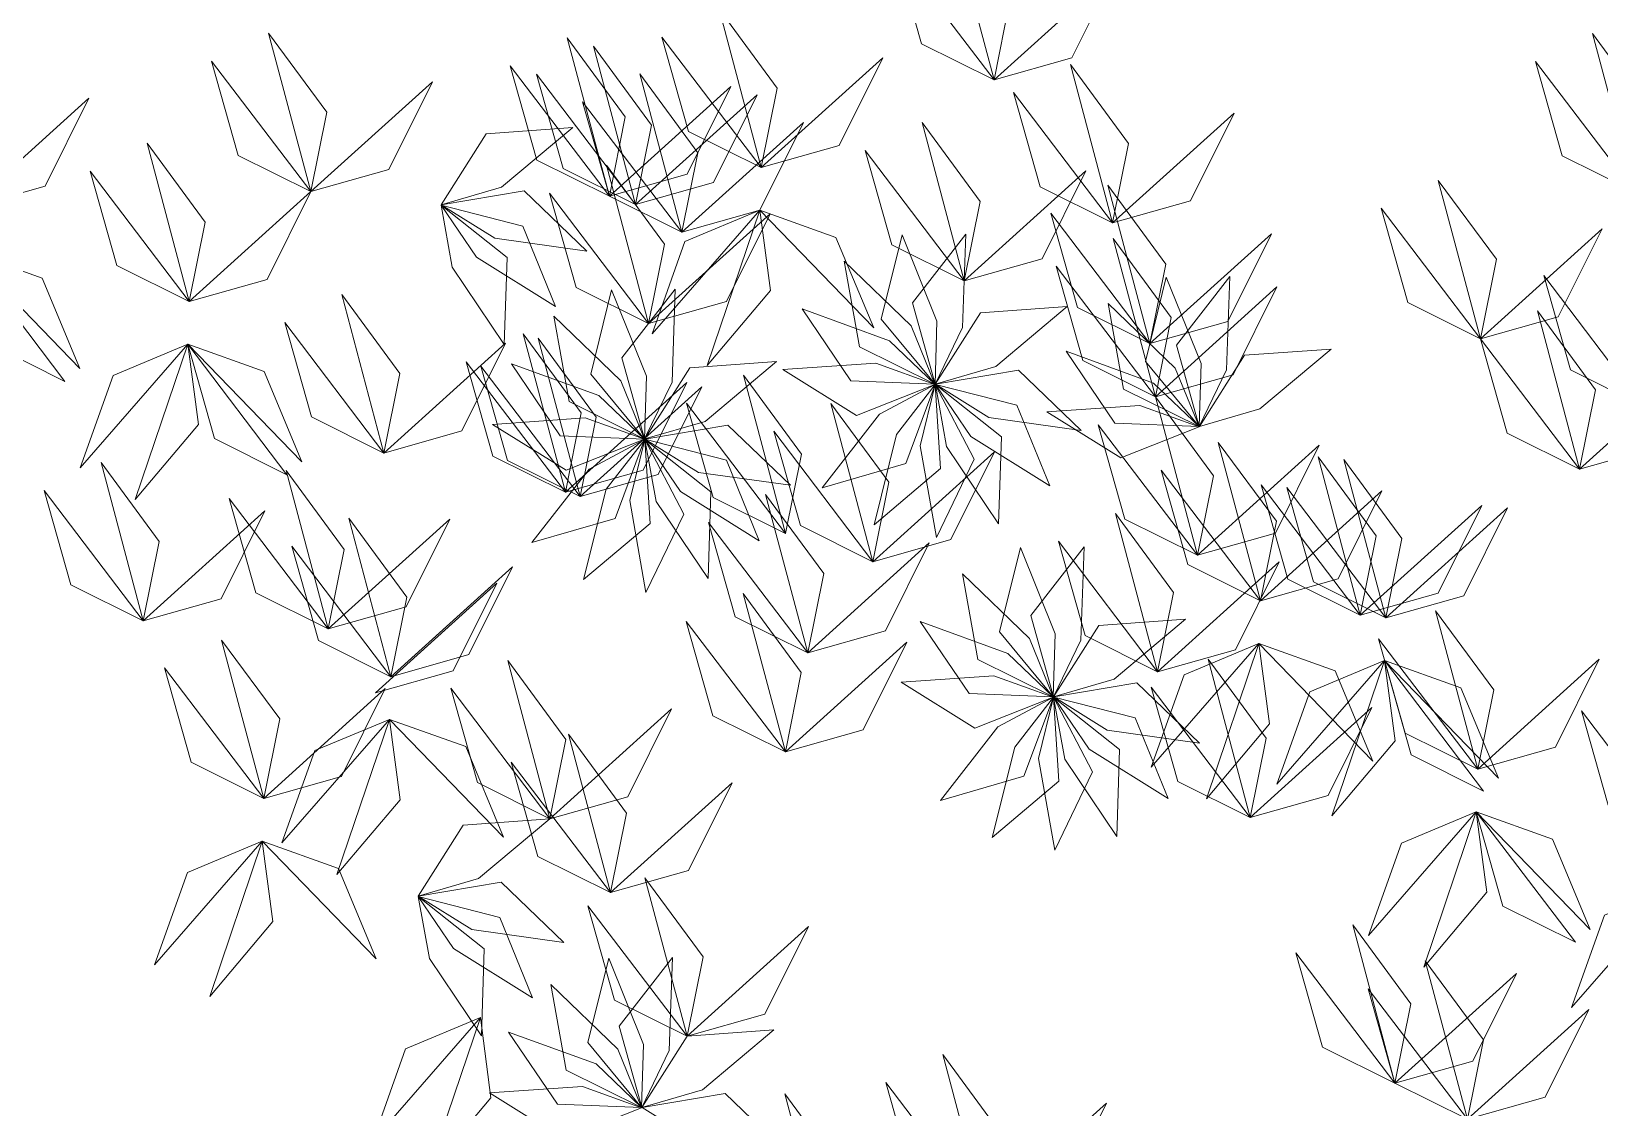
# Model space of a CAD drawing. Header units: inches. Extents: x 4350 to 28384, y -6772 to 993.
# Drawn here: x 24091 to 24148.5, y -892.3 to -852.9 of the extents above; entities that cross this region are included whole.
import ezdxf

# ---------------------------------------------------------------- set-up
doc = ezdxf.new("R2010")
doc.units = ezdxf.units.IN
doc.header["$MEASUREMENT"] = 0
doc.layers.add('ARREDAMENTO', color=2, linetype='Continuous', lineweight=18)

# ---------------------------------------------------------------- blocks, each defined once
blk = doc.blocks.new('chioma jacaranda')
at = {"layer": 'ARREDAMENTO', "lineweight": 0}
for points in [[(14596.849, -3388.987), (14597.434, -3386.081), (14595.306, -3383.191), (14596.849, -3388.987)], [(14596.849, -3388.987), (14594.195, -3387.666), (14593.218, -3384.213), (14596.849, -3388.987)], [(14596.849, -3388.987), (14599.701, -3388.18), (14601.301, -3384.968), (14596.849, -3388.987)], [(14588.321, -3392.197), (14588.906, -3389.29), (14586.779, -3386.4), (14588.321, -3392.197)], [(14571.829, -3393.081), (14572.414, -3390.175), (14570.287, -3387.285), (14571.829, -3393.081)], [(14582.763, -3393.249), (14583.348, -3390.343), (14581.22, -3387.453), (14582.763, -3393.249)], [(14583.723, -3393.556), (14584.308, -3390.65), (14582.181, -3387.76), (14583.723, -3393.556)], [(14588.321, -3392.197), (14585.667, -3390.875), (14584.691, -3387.422), (14588.321, -3392.197)], [(14620.31, -3393.09), (14620.895, -3390.184), (14618.767, -3387.294), (14620.31, -3393.09)], [(14571.829, -3393.081), (14569.175, -3391.76), (14568.198, -3388.307), (14571.829, -3393.081)], [(14588.321, -3392.197), (14591.174, -3391.39), (14592.773, -3388.177), (14588.321, -3392.197)], [(14620.31, -3393.09), (14617.656, -3391.769), (14616.679, -3388.316), (14620.31, -3393.09)], [(14582.763, -3393.249), (14580.109, -3391.928), (14579.132, -3388.475), (14582.763, -3393.249)], [(14583.723, -3393.556), (14581.07, -3392.235), (14580.093, -3388.782), (14583.723, -3393.556)], [(14585.416, -3394.57), (14586.001, -3391.664), (14583.874, -3388.774), (14585.416, -3394.57)], [(14601.19, -3394.225), (14601.775, -3391.318), (14599.647, -3388.428), (14601.19, -3394.225)], [(14571.829, -3393.081), (14574.682, -3392.274), (14576.281, -3389.062), (14571.829, -3393.081)], [(14582.763, -3393.249), (14585.615, -3392.442), (14587.215, -3389.23), (14582.763, -3393.249)], [(14601.19, -3394.225), (14598.536, -3392.903), (14597.559, -3389.45), (14601.19, -3394.225)], [(14559.25, -3393.684), (14562.102, -3392.877), (14563.702, -3389.665), (14559.25, -3393.684)], [(14585.416, -3394.57), (14582.763, -3393.249), (14581.786, -3389.796), (14585.416, -3394.57)], [(14583.723, -3393.556), (14586.576, -3392.749), (14588.175, -3389.537), (14583.723, -3393.556)], [(14585.416, -3394.57), (14588.269, -3393.764), (14589.869, -3390.551), (14585.416, -3394.57)], [(14595.755, -3396.345), (14596.34, -3393.438), (14594.213, -3390.548), (14595.755, -3396.345)], [(14601.19, -3394.225), (14604.042, -3393.418), (14605.642, -3390.205), (14601.19, -3394.225)], [(14581.426, -3390.729), (14578.815, -3392.92), (14576.6, -3393.563), (14578.252, -3390.959), (14581.426, -3390.729)], [(14567.377, -3397.1), (14567.962, -3394.194), (14565.834, -3391.304), (14567.377, -3397.1)], [(14595.755, -3396.345), (14593.102, -3395.023), (14592.125, -3391.57), (14595.755, -3396.345)], [(14567.377, -3397.1), (14564.723, -3395.779), (14563.746, -3392.326), (14567.377, -3397.1)], [(14584.202, -3397.907), (14584.787, -3395.001), (14582.66, -3392.111), (14584.202, -3397.907)], [(14595.755, -3396.345), (14598.608, -3395.538), (14600.208, -3392.325), (14595.755, -3396.345)], [(14602.556, -3398.645), (14603.141, -3395.739), (14601.013, -3392.849), (14602.556, -3398.645)], [(14614.662, -3398.465), (14615.246, -3395.558), (14613.119, -3392.669), (14614.662, -3398.465)], [(14567.377, -3397.1), (14570.229, -3396.293), (14571.829, -3393.081), (14567.377, -3397.1)], [(14581.94, -3395.259), (14578.564, -3394.785), (14576.604, -3393.569), (14579.645, -3393.055), (14581.94, -3395.259)], [(14584.202, -3397.907), (14581.548, -3396.586), (14580.571, -3393.133), (14584.202, -3397.907)], [(14578.916, -3398.672), (14577.011, -3395.847), (14576.602, -3393.576), (14579.02, -3395.492), (14578.916, -3398.672)], [(14580.791, -3397.287), (14577.9, -3395.481), (14576.604, -3393.573), (14579.591, -3394.34), (14580.791, -3397.287)], [(14584.202, -3397.907), (14587.055, -3397.101), (14588.654, -3393.888), (14584.202, -3397.907)], [(14588.269, -3393.764), (14585.533, -3394.904), (14584.328, -3398.285), (14588.269, -3393.764)], [(14588.269, -3393.764), (14588.659, -3396.702), (14586.343, -3399.444), (14588.269, -3393.764)], [(14588.269, -3393.764), (14591.061, -3394.759), (14592.443, -3398.071), (14588.269, -3393.764)], [(14602.556, -3398.645), (14599.902, -3397.324), (14598.925, -3393.871), (14602.556, -3398.645)], [(14614.662, -3398.465), (14612.008, -3397.144), (14611.031, -3393.691), (14614.662, -3398.465)], [(14595.815, -3394.641), (14595.696, -3398.048), (14594.692, -3400.124), (14593.862, -3397.154), (14595.815, -3394.641)], [(14602.556, -3398.645), (14605.408, -3397.838), (14607.008, -3394.626), (14602.556, -3398.645)], [(14614.662, -3398.465), (14617.514, -3397.658), (14619.114, -3394.446), (14614.662, -3398.465)], [(14593.484, -3394.66), (14594.761, -3397.821), (14594.689, -3400.126), (14592.722, -3397.75), (14593.484, -3394.66)], [(14602.757, -3400.589), (14603.342, -3397.682), (14601.214, -3394.792), (14602.757, -3400.589)], [(14562.828, -3400.025), (14560.174, -3398.704), (14559.197, -3395.251), (14562.828, -3400.025)], [(14559.197, -3395.251), (14561.99, -3396.246), (14563.371, -3399.558), (14559.197, -3395.251)], [(14591.363, -3395.626), (14593.815, -3397.993), (14594.686, -3400.129), (14591.923, -3398.758), (14591.363, -3395.626)], [(14602.757, -3400.589), (14600.103, -3399.267), (14599.126, -3395.814), (14602.757, -3400.589)], [(14603.156, -3396.211), (14604.433, -3399.371), (14604.36, -3401.677), (14602.394, -3399.3), (14603.156, -3396.211)], [(14605.487, -3396.192), (14605.368, -3399.598), (14604.364, -3401.675), (14603.534, -3398.704), (14605.487, -3396.192)], [(14620.61, -3400.93), (14617.956, -3399.609), (14616.979, -3396.156), (14620.61, -3400.93)], [(14574.507, -3402.648), (14575.091, -3399.742), (14572.964, -3396.852), (14574.507, -3402.648)], [(14582.848, -3396.67), (14584.125, -3399.83), (14584.052, -3402.136), (14582.086, -3399.76), (14582.848, -3396.67)], [(14585.179, -3396.651), (14585.059, -3400.058), (14584.055, -3402.134), (14583.226, -3399.163), (14585.179, -3396.651)], [(14602.757, -3400.589), (14605.609, -3399.782), (14607.209, -3396.569), (14602.757, -3400.589)], [(14589.818, -3397.37), (14593.021, -3398.536), (14594.685, -3400.133), (14591.604, -3400.004), (14589.818, -3397.37)], [(14599.525, -3397.291), (14596.914, -3399.482), (14594.699, -3400.126), (14596.352, -3397.521), (14599.525, -3397.291)], [(14601.035, -3397.176), (14603.487, -3399.544), (14604.358, -3401.68), (14601.595, -3400.308), (14601.035, -3397.176)], [(14618.292, -3403.239), (14618.877, -3400.333), (14616.75, -3397.443), (14618.292, -3403.239)], [(14574.507, -3402.648), (14571.853, -3401.327), (14570.876, -3397.874), (14574.507, -3402.648)], [(14580.727, -3397.635), (14583.178, -3400.003), (14584.05, -3402.139), (14581.287, -3400.768), (14580.727, -3397.635)], [(14567.325, -3398.667), (14564.588, -3399.808), (14563.383, -3403.188), (14567.325, -3398.667)], [(14567.325, -3398.667), (14567.714, -3401.606), (14565.399, -3404.347), (14567.325, -3398.667)], [(14570.955, -3403.441), (14568.302, -3402.12), (14567.325, -3398.667), (14570.955, -3403.441)], [(14567.325, -3398.667), (14570.117, -3399.662), (14571.498, -3402.974), (14567.325, -3398.667)], [(14574.507, -3402.648), (14577.359, -3401.842), (14578.959, -3398.629), (14574.507, -3402.648)], [(14581.152, -3404.086), (14581.737, -3401.179), (14579.61, -3398.289), (14581.152, -3404.086)], [(14581.693, -3404.245), (14582.278, -3401.339), (14580.151, -3398.449), (14581.693, -3404.245)], [(14618.292, -3403.239), (14615.639, -3401.918), (14614.662, -3398.465), (14618.292, -3403.239)], [(14599.489, -3398.921), (14602.692, -3400.087), (14604.357, -3401.683), (14601.275, -3401.554), (14599.489, -3398.921)], [(14609.197, -3398.842), (14606.586, -3401.032), (14604.371, -3401.676), (14606.023, -3399.072), (14609.197, -3398.842)], [(14618.292, -3403.239), (14621.145, -3402.432), (14622.744, -3399.22), (14618.292, -3403.239)], [(14581.152, -3404.086), (14578.498, -3402.765), (14577.521, -3399.312), (14581.152, -3404.086)], [(14581.693, -3404.245), (14579.039, -3402.924), (14578.062, -3399.471), (14581.693, -3404.245)], [(14579.181, -3399.38), (14582.384, -3400.546), (14584.049, -3402.143), (14580.967, -3402.014), (14579.181, -3399.38)], [(14588.889, -3399.301), (14586.278, -3401.492), (14584.063, -3402.135), (14585.715, -3399.531), (14588.889, -3399.301)], [(14589.219, -3405.594), (14589.804, -3402.688), (14587.677, -3399.798), (14589.219, -3405.594)], [(14589.116, -3399.593), (14592.516, -3399.355), (14594.686, -3400.136), (14591.818, -3401.272), (14589.116, -3399.593)], [(14600.039, -3401.822), (14596.664, -3401.347), (14594.703, -3400.132), (14597.744, -3399.617), (14600.039, -3401.822)], [(14581.152, -3404.086), (14584.005, -3403.279), (14585.604, -3400.067), (14581.152, -3404.086)], [(14581.693, -3404.245), (14584.546, -3403.438), (14586.145, -3400.226), (14581.693, -3404.245)], [(14590.56, -3403.917), (14592.658, -3401.231), (14594.691, -3400.141), (14593.616, -3403.033), (14590.56, -3403.917)], [(14592.456, -3405.272), (14593.281, -3401.965), (14594.695, -3400.142), (14594.889, -3403.22), (14592.456, -3405.272)], [(14594.74, -3405.738), (14594.148, -3402.381), (14594.698, -3400.141), (14596.128, -3402.874), (14594.74, -3405.738)], [(14597.016, -3405.235), (14595.11, -3402.409), (14594.701, -3400.139), (14597.119, -3402.054), (14597.016, -3405.235)], [(14598.89, -3403.849), (14596, -3402.043), (14594.703, -3400.135), (14597.691, -3400.902), (14598.89, -3403.849)], [(14589.219, -3405.594), (14586.565, -3404.273), (14585.588, -3400.82), (14589.219, -3405.594)], [(14592.416, -3406.627), (14593.001, -3403.72), (14590.874, -3400.83), (14592.416, -3406.627)], [(14598.787, -3401.143), (14602.187, -3400.905), (14604.358, -3401.687), (14601.49, -3402.823), (14598.787, -3401.143)], [(14604.299, -3406.385), (14604.884, -3403.479), (14602.757, -3400.589), (14604.299, -3406.385)], [(14578.479, -3401.602), (14581.879, -3401.365), (14584.05, -3402.146), (14581.182, -3403.282), (14578.479, -3401.602)], [(14589.402, -3403.831), (14586.027, -3403.357), (14584.067, -3402.141), (14587.108, -3401.627), (14589.402, -3403.831)], [(14592.416, -3406.627), (14589.762, -3405.306), (14588.785, -3401.853), (14592.416, -3406.627)], [(14604.299, -3406.385), (14601.645, -3405.064), (14600.668, -3401.611), (14604.299, -3406.385)], [(14579.923, -3405.927), (14582.022, -3403.241), (14584.055, -3402.151), (14582.98, -3405.042), (14579.923, -3405.927)], [(14581.82, -3407.282), (14582.645, -3403.974), (14584.058, -3402.152), (14584.252, -3405.23), (14581.82, -3407.282)], [(14584.103, -3407.748), (14583.512, -3404.391), (14584.062, -3402.151), (14585.491, -3404.884), (14584.103, -3407.748)], [(14586.379, -3407.245), (14584.473, -3404.419), (14584.065, -3402.148), (14586.482, -3404.064), (14586.379, -3407.245)], [(14588.254, -3405.859), (14585.363, -3404.053), (14584.067, -3402.145), (14587.054, -3402.912), (14588.254, -3405.859)], [(14592.416, -3406.627), (14595.269, -3405.82), (14596.868, -3402.607), (14592.416, -3406.627)], [(14604.299, -3406.385), (14607.152, -3405.578), (14608.751, -3402.366), (14604.299, -3406.385)], [(14606.604, -3408.055), (14607.189, -3405.149), (14605.061, -3402.259), (14606.604, -3408.055)], [(14565.697, -3408.789), (14566.282, -3405.882), (14564.155, -3402.993), (14565.697, -3408.789)], [(14610.263, -3408.588), (14610.848, -3405.682), (14608.721, -3402.792), (14610.263, -3408.588)], [(14611.199, -3408.679), (14611.784, -3405.772), (14609.657, -3402.882), (14611.199, -3408.679)], [(14572.467, -3409.088), (14573.052, -3406.182), (14570.925, -3403.292), (14572.467, -3409.088)], [(14606.604, -3408.055), (14603.95, -3406.734), (14602.973, -3403.281), (14606.604, -3408.055)], [(14610.263, -3408.588), (14607.609, -3407.267), (14606.632, -3403.814), (14610.263, -3408.588)], [(14565.697, -3408.789), (14563.044, -3407.468), (14562.067, -3404.015), (14565.697, -3408.789)], [(14572.467, -3409.088), (14569.813, -3407.767), (14568.836, -3404.314), (14572.467, -3409.088)], [(14590.028, -3409.961), (14590.613, -3407.055), (14588.485, -3404.165), (14590.028, -3409.961)], [(14606.604, -3408.055), (14609.456, -3407.248), (14611.056, -3404.036), (14606.604, -3408.055)], [(14611.199, -3408.679), (14608.546, -3407.358), (14607.569, -3403.905), (14611.199, -3408.679)], [(14565.697, -3408.789), (14568.55, -3407.982), (14570.15, -3404.77), (14565.697, -3408.789)], [(14602.84, -3410.655), (14603.425, -3407.749), (14601.298, -3404.859), (14602.84, -3410.655)], [(14610.263, -3408.588), (14613.116, -3407.782), (14614.715, -3404.569), (14610.263, -3408.588)], [(14611.199, -3408.679), (14614.052, -3407.872), (14615.652, -3404.66), (14611.199, -3408.679)], [(14572.467, -3409.088), (14575.32, -3408.282), (14576.919, -3405.069), (14572.467, -3409.088)], [(14574.763, -3410.835), (14575.348, -3407.928), (14573.221, -3405.038), (14574.763, -3410.835)], [(14590.028, -3409.961), (14587.374, -3408.64), (14586.397, -3405.187), (14590.028, -3409.961)], [(14574.763, -3410.835), (14572.11, -3409.514), (14571.133, -3406.061), (14574.763, -3410.835)], [(14590.028, -3409.961), (14592.88, -3409.155), (14594.48, -3405.942), (14590.028, -3409.961)], [(14597.815, -3406.105), (14599.092, -3409.266), (14599.019, -3411.571), (14597.053, -3409.195), (14597.815, -3406.105)], [(14600.146, -3406.086), (14600.027, -3409.493), (14599.023, -3411.569), (14598.193, -3408.599), (14600.146, -3406.086)], [(14602.84, -3410.655), (14600.186, -3409.334), (14599.209, -3405.881), (14602.84, -3410.655)], [(14602.84, -3410.655), (14605.693, -3409.849), (14607.292, -3406.636), (14602.84, -3410.655)], [(14574.763, -3410.835), (14577.616, -3410.028), (14579.216, -3406.815), (14574.763, -3410.835)], [(14595.694, -3407.071), (14598.146, -3409.438), (14599.017, -3411.574), (14596.254, -3410.203), (14595.694, -3407.071)], [(14574.196, -3411.431), (14577.048, -3410.624), (14578.648, -3407.411), (14574.196, -3411.431)], [(14589.208, -3413.585), (14589.793, -3410.679), (14587.666, -3407.789), (14589.208, -3413.585)], [(14614.563, -3414.218), (14615.148, -3411.311), (14613.021, -3408.421), (14614.563, -3414.218)], [(14614.563, -3414.218), (14615.148, -3411.311), (14613.021, -3408.421), (14614.563, -3414.218)], [(14589.208, -3413.585), (14586.554, -3412.264), (14585.577, -3408.811), (14589.208, -3413.585)], [(14594.149, -3408.815), (14597.351, -3409.981), (14599.016, -3411.578), (14595.934, -3411.449), (14594.149, -3408.815)], [(14603.856, -3408.736), (14601.245, -3410.927), (14599.03, -3411.57), (14600.683, -3408.966), (14603.856, -3408.736)], [(14570.106, -3415.291), (14570.691, -3412.384), (14568.564, -3409.494), (14570.106, -3415.291)], [(14589.208, -3413.585), (14592.061, -3412.778), (14593.66, -3409.566), (14589.208, -3413.585)], [(14614.563, -3414.218), (14611.909, -3412.897), (14610.932, -3409.444), (14614.563, -3414.218)], [(14614.563, -3414.218), (14611.909, -3412.897), (14610.932, -3409.444), (14614.563, -3414.218)], [(14606.552, -3409.622), (14603.815, -3410.763), (14602.61, -3414.143), (14606.552, -3409.622)], [(14606.552, -3409.622), (14606.941, -3412.561), (14604.626, -3415.302), (14606.552, -3409.622)], [(14606.552, -3409.622), (14609.344, -3410.617), (14610.725, -3413.929), (14606.552, -3409.622)], [(14570.106, -3415.291), (14567.452, -3413.969), (14566.475, -3410.516), (14570.106, -3415.291)], [(14580.587, -3416.035), (14581.172, -3413.129), (14579.045, -3410.239), (14580.587, -3416.035)], [(14606.231, -3415.988), (14606.816, -3413.081), (14604.689, -3410.191), (14606.231, -3415.988)], [(14611.147, -3410.246), (14608.411, -3411.387), (14607.206, -3414.767), (14611.147, -3410.246)], [(14611.147, -3410.246), (14611.537, -3413.184), (14609.221, -3415.926), (14611.147, -3410.246)], [(14614.778, -3415.02), (14612.124, -3413.699), (14611.147, -3410.246), (14614.778, -3415.02)], [(14611.147, -3410.246), (14613.939, -3411.241), (14615.321, -3414.553), (14611.147, -3410.246)], [(14614.563, -3414.218), (14617.416, -3413.411), (14619.015, -3410.198), (14614.563, -3414.218)], [(14614.563, -3414.218), (14617.416, -3413.411), (14619.015, -3410.198), (14614.563, -3414.218)], [(14570.106, -3415.291), (14572.959, -3414.484), (14574.558, -3411.271), (14570.106, -3415.291)], [(14580.587, -3416.035), (14577.934, -3414.714), (14576.957, -3411.261), (14580.587, -3416.035)], [(14593.446, -3411.038), (14596.847, -3410.8), (14599.017, -3411.581), (14596.149, -3412.717), (14593.446, -3411.038)], [(14604.37, -3413.267), (14600.994, -3412.792), (14599.034, -3411.576), (14602.075, -3411.062), (14604.37, -3413.267)], [(14606.231, -3415.988), (14603.577, -3414.667), (14602.6, -3411.214), (14606.231, -3415.988)], [(14594.891, -3415.362), (14596.989, -3412.676), (14599.022, -3411.586), (14597.947, -3414.477), (14594.891, -3415.362)], [(14596.787, -3416.717), (14597.612, -3413.41), (14599.026, -3411.587), (14599.22, -3414.665), (14596.787, -3416.717)], [(14599.071, -3417.183), (14598.479, -3413.826), (14599.029, -3411.586), (14600.459, -3414.319), (14599.071, -3417.183)], [(14601.347, -3416.68), (14599.441, -3413.854), (14599.032, -3411.584), (14601.45, -3413.499), (14601.347, -3416.68)], [(14603.221, -3415.294), (14600.33, -3413.488), (14599.034, -3411.58), (14602.022, -3412.347), (14603.221, -3415.294)], [(14574.711, -3412.402), (14571.975, -3413.543), (14570.77, -3416.923), (14574.711, -3412.402)], [(14574.711, -3412.402), (14575.101, -3415.34), (14572.785, -3418.082), (14574.711, -3412.402)], [(14574.711, -3412.402), (14577.503, -3413.397), (14578.885, -3416.709), (14574.711, -3412.402)], [(14580.587, -3416.035), (14583.44, -3415.228), (14585.04, -3412.016), (14580.587, -3416.035)], [(14606.231, -3415.988), (14609.084, -3415.181), (14610.683, -3411.968), (14606.231, -3415.988)], [(14621.989, -3416.858), (14619.335, -3415.537), (14618.358, -3412.084), (14621.989, -3416.858)], [(14582.804, -3418.738), (14583.389, -3415.832), (14581.262, -3412.942), (14582.804, -3418.738)], [(14582.804, -3418.738), (14580.15, -3417.417), (14579.173, -3413.964), (14582.804, -3418.738)], [(14582.804, -3418.738), (14585.657, -3417.931), (14587.256, -3414.719), (14582.804, -3418.738)], [(14614.511, -3415.785), (14611.775, -3416.926), (14610.569, -3420.306), (14614.511, -3415.785)], [(14614.511, -3415.785), (14614.9, -3418.723), (14612.585, -3421.465), (14614.511, -3415.785)], [(14618.142, -3420.559), (14615.488, -3419.238), (14614.511, -3415.785), (14618.142, -3420.559)], [(14614.511, -3415.785), (14617.303, -3416.78), (14618.685, -3420.092), (14614.511, -3415.785)], [(14580.587, -3416.035), (14577.976, -3418.226), (14575.761, -3418.869), (14577.414, -3416.265), (14580.587, -3416.035)], [(14570.054, -3416.857), (14567.318, -3417.998), (14566.112, -3421.379), (14570.054, -3416.857)], [(14570.054, -3416.857), (14570.443, -3419.796), (14568.128, -3422.538), (14570.054, -3416.857)], [(14570.054, -3416.857), (14572.846, -3417.853), (14574.227, -3421.165), (14570.054, -3416.857)], [(14585.61, -3423.997), (14586.195, -3421.091), (14584.067, -3418.201), (14585.61, -3423.997)], [(14581.101, -3420.565), (14577.726, -3420.091), (14575.765, -3418.875), (14578.807, -3418.361), (14581.101, -3420.565)], [(14621.936, -3418.425), (14619.2, -3419.566), (14617.995, -3422.946), (14621.936, -3418.425)], [(14578.078, -3423.978), (14576.172, -3421.153), (14575.763, -3418.882), (14578.181, -3420.798), (14578.078, -3423.978)], [(14579.952, -3422.593), (14577.062, -3420.787), (14575.765, -3418.879), (14578.753, -3419.646), (14579.952, -3422.593)], [(14585.61, -3423.997), (14582.956, -3422.676), (14581.979, -3419.223), (14585.61, -3423.997)], [(14611.532, -3425.714), (14612.116, -3422.808), (14609.989, -3419.918), (14611.532, -3425.714)], [(14585.61, -3423.997), (14588.462, -3423.19), (14590.062, -3419.978), (14585.61, -3423.997)], [(14611.532, -3425.714), (14608.878, -3424.393), (14607.901, -3420.94), (14611.532, -3425.714)], [(14582.742, -3421.136), (14584.019, -3424.297), (14583.946, -3426.602), (14581.98, -3424.226), (14582.742, -3421.136)], [(14585.073, -3421.117), (14584.954, -3424.524), (14583.95, -3426.601), (14583.12, -3423.63), (14585.073, -3421.117)], [(14614.185, -3427.035), (14614.77, -3424.129), (14612.643, -3421.239), (14614.185, -3427.035)], [(14580.621, -3422.102), (14583.073, -3424.47), (14583.944, -3426.605), (14581.181, -3425.234), (14580.621, -3422.102)], [(14611.532, -3425.714), (14614.384, -3424.907), (14615.984, -3421.695), (14611.532, -3425.714)], [(14614.185, -3427.035), (14611.532, -3425.714), (14610.555, -3422.261), (14614.185, -3427.035)], [(14578.039, -3423.315), (14575.303, -3424.456), (14574.098, -3427.836), (14578.039, -3423.315)], [(14578.039, -3423.315), (14578.429, -3426.253), (14576.113, -3428.995), (14578.039, -3423.315)], [(14614.185, -3427.035), (14617.038, -3426.228), (14618.637, -3423.016), (14614.185, -3427.035)], [(14579.076, -3423.846), (14582.278, -3425.012), (14583.943, -3426.609), (14580.861, -3426.48), (14579.076, -3423.846)], [(14588.783, -3423.767), (14586.172, -3425.958), (14583.957, -3426.602), (14585.61, -3423.997), (14588.783, -3423.767)], [(14596.518, -3430.464), (14597.103, -3427.558), (14594.976, -3424.668), (14596.518, -3430.464)], [(14578.373, -3426.069), (14581.774, -3425.831), (14583.944, -3426.613), (14581.076, -3427.748), (14578.373, -3426.069)], [(14589.297, -3428.298), (14585.921, -3427.823), (14583.961, -3426.608), (14587.002, -3426.093), (14589.297, -3428.298)], [(14590.728, -3431.899), (14591.313, -3428.993), (14589.185, -3426.103), (14590.728, -3431.899)], [(14596.518, -3430.464), (14593.864, -3429.143), (14592.887, -3425.69), (14596.518, -3430.464)], [(14596.518, -3430.464), (14599.371, -3429.657), (14600.97, -3426.445), (14596.518, -3430.464)]]:
    blk.add_lwpolyline(points, dxfattribs=at)

msp = doc.modelspace()

# ---------------------------------------------------------------- block references
msp.add_blockref('chioma jacaranda', (9529.428, 2534.277))

doc.saveas('drawing.dxf')
